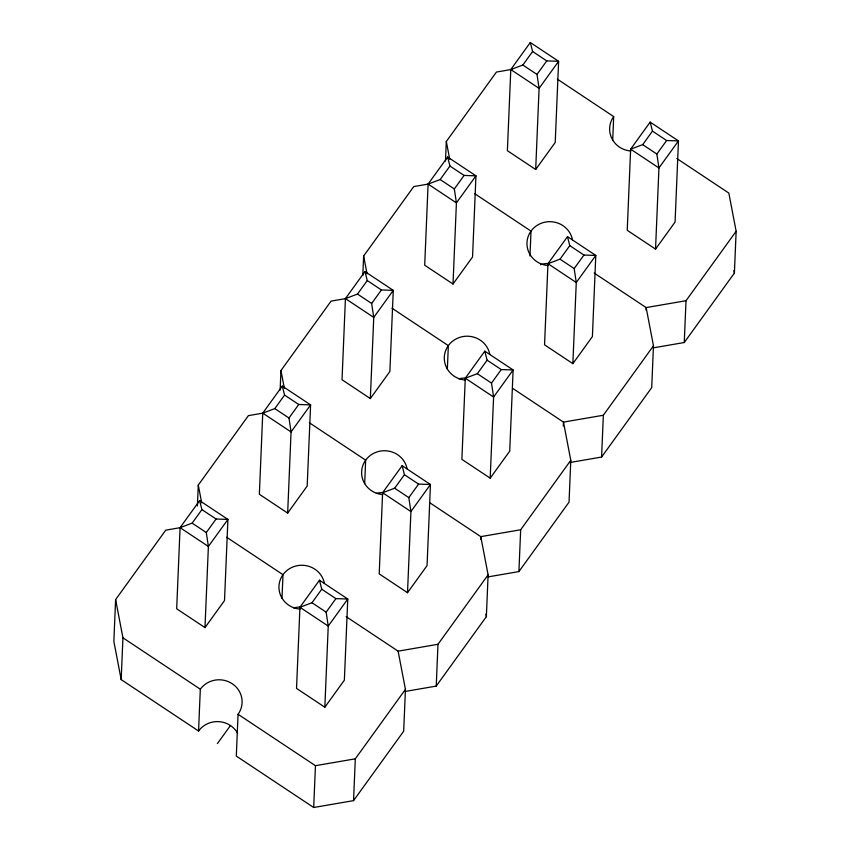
<?xml version="1.0" encoding="UTF-8"?>
<svg xmlns="http://www.w3.org/2000/svg" width="850" height="850" viewBox="0 0 850 850"><rect width="100%" height="100%" fill="white"/><g stroke="black" fill="none" stroke-linecap="round" stroke-linejoin="round"><path stroke-width="1.27" d="M181.167 527.499L165.739 530.156L115.611 599.59L113.858 641.399L121.178 679.617L198.56 731.021A22.929 21.962 2.4 0 1 237.607 733.189M121.178 679.617L122.931 637.808L115.611 599.59M197.413 505.973L198.284 485.063L248.413 415.629L263.84 412.973M198.56 731.021L200.313 689.212L122.931 637.808M204.988 627.608L208.388 546.465L206.295 532.536L216.059 519.01L227.917 519.414L224.517 600.557L204.988 627.608L176.683 608.802L180.083 527.659L199.612 500.608L227.917 519.414L208.388 546.465L180.083 527.659L192.143 523.133L201.907 509.607L199.612 500.608M200.313 689.212A22.929 21.962 2.4 0 1 232.209 683.719A22.929 21.962 2.4 0 1 238.064 714.287L236.311 756.096L313.692 807.5L353.558 800.626L403.686 731.191L405.439 689.382L398.119 651.164L346.163 616.654M280.139 390.139L280.957 370.536L331.086 301.102L346.524 298.446M281.998 598.198L282.986 574.685L226.61 537.232M287.661 513.081L291.061 431.938L288.979 418.009L298.743 404.483L310.601 404.887L307.19 486.03L287.661 513.081L259.356 494.275L262.756 413.132L282.285 386.081L310.601 404.887L291.061 431.938L262.756 413.132L274.816 408.606L284.58 395.08L282.285 386.081M313.692 807.5L315.446 765.691L238.064 714.287M324.838 707.221L328.238 626.078L326.145 612.149L335.909 598.623L347.767 599.027L344.367 680.17L324.838 707.221L296.533 688.415L299.933 607.272L319.462 580.221L347.767 599.027L328.238 626.078L299.933 607.272L311.993 602.746L321.757 589.22L319.462 580.221M362.812 275.612L363.641 256.009L413.769 186.575L429.197 183.919M364.682 483.671L365.659 460.158L309.283 422.705M370.345 398.554L373.745 317.411L371.652 303.482L381.416 289.956L393.274 290.36L389.874 371.503L370.345 398.554L342.029 379.748L345.429 298.605L364.958 271.554L393.274 290.36L373.745 317.411L345.429 298.605L357.499 294.079L367.264 280.553L364.958 271.554M353.558 800.626L355.311 758.816L405.439 689.382M407.511 592.694L410.922 511.551L408.829 497.622L418.593 484.096L430.451 484.5L427.051 565.643L407.511 592.694L379.206 573.888L382.606 492.745L402.135 465.694L430.451 484.5L410.922 511.551L382.606 492.745L394.666 488.219L404.43 474.693L402.135 465.694M445.496 161.086L446.314 141.482L496.442 72.048L511.87 69.392M447.355 369.144L448.343 345.631L391.956 308.178M405.365 691.422L436.231 686.099L437.984 644.289L488.112 574.855L480.792 536.637L429.941 502.86M453.018 284.027L456.418 202.884L454.325 188.955L464.089 175.429L475.947 175.833L472.547 256.976L453.018 284.027L424.703 265.221L428.103 184.078L447.642 157.027L475.947 175.833L456.418 202.884L428.103 184.078L440.172 179.552L449.937 166.026L447.642 157.027M480.686 539.251L480.792 536.637L520.668 529.773L570.786 460.328L563.476 422.11L512.624 388.333M490.195 478.168L493.595 397.024L491.502 383.095L501.266 369.569L513.124 369.973L509.724 451.116L490.195 478.168L461.879 459.361L465.279 378.218L484.808 351.167L513.124 369.973L493.595 397.024L465.279 378.218L477.349 373.692L487.114 360.166L484.808 351.167M436.231 686.099L486.359 616.664L488.112 574.855M529.975 255.924L531.016 231.104L474.64 193.651M535.691 169.501L539.091 88.358L536.998 74.428L546.763 60.903L558.62 61.306L555.22 142.449L535.691 169.501L507.386 150.694L510.786 69.551L530.315 42.5L558.62 61.306L539.091 88.358L510.786 69.551L522.846 65.025L532.61 51.499L530.315 42.5M488.049 576.895L518.914 571.572L520.668 529.773M563.306 426.031L563.476 422.11L603.341 415.246L653.469 345.801L646.149 307.583L594.192 273.073M572.868 363.641L576.268 282.498L574.175 268.568L583.939 255.042L595.797 255.446L592.397 336.589L572.868 363.641L544.553 344.834L547.963 263.691L567.492 236.64L595.797 255.446L576.268 282.498L547.963 263.691L560.023 259.165L569.787 245.639L567.492 236.64M570.786 460.328L569.043 502.138L518.914 571.572M612.712 140.091L613.689 116.578L557.313 79.124M569.436 462.591L601.588 457.045L603.341 415.246M646.043 310.197L646.149 307.583L686.014 300.719L736.143 231.274L728.822 193.056L676.866 158.546M655.541 249.114L658.941 167.971L656.859 154.041L666.623 140.516L678.47 140.919L675.07 222.062L655.541 249.114L627.236 230.308L630.636 149.164L650.165 122.113L678.47 140.919L658.941 167.971L630.636 149.164L642.696 144.638L652.46 131.113L650.165 122.113M653.469 345.801L651.716 387.611L601.588 457.045M653.395 347.841L684.261 342.518L686.014 300.719M684.261 342.518L734.389 273.084L736.143 231.274M217.43 743.559L230.456 725.518M398.119 651.164L437.984 644.289M315.446 765.691L355.311 758.816M532.61 51.499L546.763 60.903M652.46 131.113L666.623 140.516M522.846 65.025L536.998 74.428M642.696 144.638L656.859 154.041M449.937 166.026L464.089 175.429M569.787 245.639L583.939 255.042M440.172 179.552L454.325 188.955M560.023 259.165L574.175 268.568M367.264 280.553L381.416 289.956M487.114 360.166L501.266 369.569M357.499 294.079L371.652 303.482M477.349 373.692L491.502 383.095M284.58 395.08L298.743 404.483M404.43 474.693L418.593 484.096M274.816 408.606L288.979 418.009M394.666 488.219L408.829 497.622M201.907 509.607L216.059 519.01M321.757 589.22L335.909 598.623M192.143 523.133L206.295 532.536M311.993 602.746L326.145 612.149M733.901 270.534L734.389 273.084M446.314 141.482L449.724 159.322M485.871 614.114L486.359 616.664M363.641 256.009L367.051 273.849M280.957 370.536L284.378 388.376M198.284 485.063L201.705 502.902M630.732 151.002A22.929 21.962 2.4 0 1 613.689 116.578M548.048 265.529A22.929 21.962 2.4 0 1 526.957 243.716A22.929 21.962 2.4 0 1 547.729 221.765A22.929 21.962 2.4 0 1 572.443 239.753M540.515 264.711A22.929 21.962 2.4 0 1 548.781 263.5M465.375 380.056A22.929 21.962 2.4 0 1 444.284 358.243A22.929 21.962 2.4 0 1 465.056 336.292A22.929 21.962 2.4 0 1 489.77 354.28M458.989 378.888A22.929 21.962 2.4 0 1 466.108 378.027M382.702 494.583A22.929 21.962 2.4 0 1 361.611 472.77A22.929 21.962 2.4 0 1 382.383 450.819A22.929 21.962 2.4 0 1 407.086 468.807M376.316 493.414A22.929 21.962 2.4 0 1 383.435 492.554M300.029 609.11A22.929 21.962 2.4 0 1 278.938 587.297A22.929 21.962 2.4 0 1 299.699 565.346A22.929 21.962 2.4 0 1 324.413 583.334M293.643 607.941A22.929 21.962 2.4 0 1 300.751 607.081"/></g></svg>
